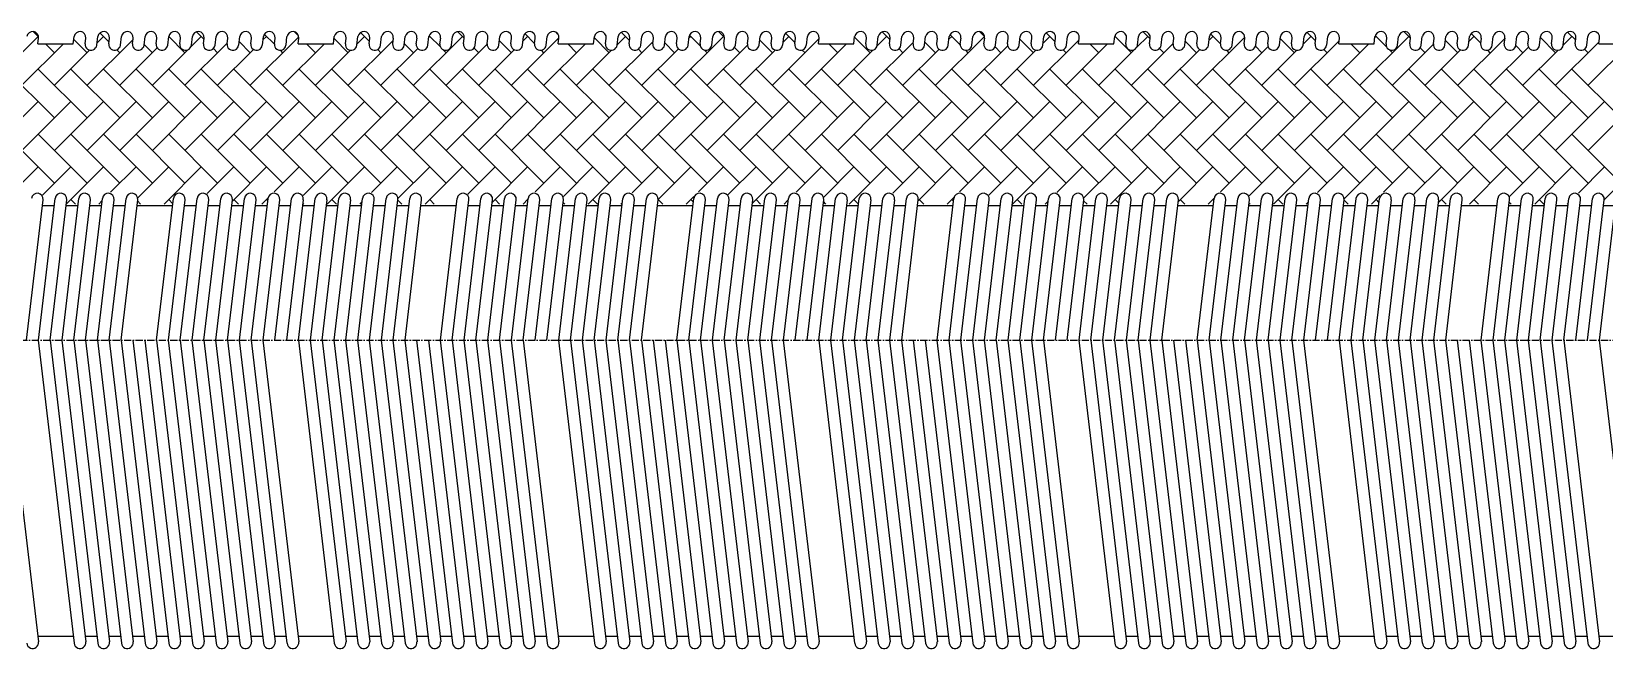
# Model space of a CAD drawing. Extents: x 3 to 1183, y 0 to 256.
# Drawn here: x 632.5 to 905.2, y 148.9 to 255.9 of the extents above; entities that cross this region are included whole.
import ezdxf

# ---------------------------------------------------------------- set-up
doc = ezdxf.new("R2010")
doc.units = 0
doc.linetypes.add('CENTER', pattern=[2, 1.25, -0.25, 0.25, -0.25])
doc.layers.get('0').update_dxf_attribs({"linetype": 'CONTINUOUS'})
doc.layers.add('CENTER', color=1, linetype='CENTER')

# ---------------------------------------------------------------- blocks, each defined once
blk = doc.blocks.new('*X30')
at = {"color": 0, "linetype": 'CONTINUOUS'}
for p, q in [((633.62, 255.04), (625.14, 246.55)), ((638, 253.75), (630.79, 246.55)), ((633.7, 254.96), (632.77, 255.89)), ((636.45, 252.21), (634.91, 253.75)), ((642.11, 252.21), (639.8, 254.51)), ((650.07, 254.51), (642.11, 246.55)), ((644.94, 255.04), (643.84, 253.94)), ((645.91, 254.06), (644.32, 255.65)), ((653.42, 252.21), (652, 253.63)), ((659.08, 252.21), (656.26, 255.02)), ((666.39, 253.86), (659.08, 246.55)), ((661.91, 255.04), (660.11, 253.25)), ((662.37, 254.57), (661.09, 255.85)), ((670.39, 252.21), (668.46, 254.14)), ((678.8, 254.96), (670.39, 246.55)), ((673.22, 255.04), (672.59, 254.41)), ((674.57, 253.69), (672.82, 255.43)), ((683.25, 253.75), (676.05, 246.55)), ((678.76, 255.15), (678.06, 255.85)), ((681.71, 252.21), (680.16, 253.75)), ((687.36, 252.21), (684.92, 254.65)), ((695.15, 254.34), (687.36, 246.55)), ((690.19, 255.04), (688.91, 253.76)), ((691.03, 254.2), (689.51, 255.72)), ((698.68, 252.21), (697.12, 253.77)), ((707.16, 255.04), (698.68, 246.55)), ((701.5, 255.04), (701.35, 254.88)), ((703.4, 253.14), (701.39, 255.15)), ((711.47, 253.69), (704.33, 246.55)), ((707.49, 254.71), (706.32, 255.88)), ((715.65, 252.21), (713.58, 254.28)), ((723.9, 254.81), (715.65, 246.55)), ((718.48, 255.04), (717.67, 254.23)), ((719.69, 253.83), (717.99, 255.52)), ((728.5, 253.75), (721.3, 246.55)), ((723.72, 255.44), (723.46, 255.71)), ((726.96, 252.21), (725.42, 253.75)), ((732.62, 252.21), (730.04, 254.79)), ((740.23, 254.16), (732.62, 246.55)), ((735.45, 255.04), (733.99, 253.59)), ((736.15, 254.34), (734.71, 255.78)), ((743.93, 252.21), (742.23, 253.91)), ((752.42, 255.04), (743.93, 246.55)), ((746.76, 255.04), (746.43, 254.7)), ((748.4, 253.4), (746.53, 255.26)), ((752.6, 254.85), (751.56, 255.89)), ((760.9, 252.21), (758.69, 254.42)), ((768.98, 254.63), (760.9, 246.55)), ((763.73, 255.04), (762.75, 254.06)), ((764.8, 253.96), (763.16, 255.6)), ((773.76, 253.75), (766.56, 246.55)), ((772.22, 252.21), (770.67, 253.75)), ((777.87, 252.21), (775.15, 254.93)), ((785.31, 253.99), (777.87, 246.55)), ((780.7, 255.04), (779.07, 253.4)), ((781.26, 254.47), (779.91, 255.82)), ((789.19, 252.21), (787.35, 254.05)), ((797.67, 255.04), (789.19, 246.55)), ((792.01, 255.04), (791.51, 254.53)), ((793.47, 253.58), (791.68, 255.37)), ((797.69, 255.02), (796.83, 255.88)), ((806.16, 252.21), (803.81, 254.56)), ((814.06, 254.46), (806.16, 246.55)), ((808.98, 255.04), (807.83, 253.88)), ((809.92, 254.1), (808.35, 255.67)), ((819.01, 253.75), (811.81, 246.55)), ((817.47, 252.21), (815.93, 253.75)), ((820.3, 255.04), (820.26, 255)), ((823.13, 252.21), (820.27, 255.06)), ((830.38, 253.81), (823.13, 246.55)), ((825.96, 255.04), (824.07, 253.15)), ((826.38, 254.61), (825.13, 255.86)), ((834.44, 252.21), (832.46, 254.18)), ((842.8, 254.91), (834.44, 246.55)), ((837.27, 255.04), (836.58, 254.35)), ((838.58, 253.73), (836.84, 255.46)), ((842.74, 255.22), (842.14, 255.83)), ((851.41, 252.21), (848.93, 254.69)), ((859.14, 254.28), (851.41, 246.55)), ((854.24, 255.04), (852.91, 253.71)), ((855.04, 254.24), (853.54, 255.74)), ((864.27, 253.75), (857.07, 246.55)), ((862.72, 252.21), (861.18, 253.75)), ((871.21, 255.04), (862.72, 246.55)), ((865.55, 255.04), (865.34, 254.82)), ((867.35, 253.24), (865.4, 255.19)), ((875.47, 253.64), (868.38, 246.55)), ((871.5, 254.75), (870.36, 255.89)), ((879.7, 252.21), (877.58, 254.32)), ((887.9, 254.75), (879.7, 246.55)), ((882.52, 255.04), (881.66, 254.18)), ((883.69, 253.87), (882.01, 255.55)), ((896.67, 252.21), (894.04, 254.83)), ((904.22, 254.11), (896.67, 246.55)), ((899.49, 255.04), (897.99, 253.53)), ((900.15, 254.38), (898.74, 255.79)), ((909.52, 253.75), (902.32, 246.55)), ((642.55, 252.65), (636.45, 246.55)), ((647.76, 252.21), (647.27, 252.7)), ((654.26, 253.05), (647.76, 246.55)), ((659.57, 252.7), (653.42, 246.55)), ((664.74, 252.21), (664.01, 252.93)), ((670.95, 252.77), (664.74, 246.55)), ((676.05, 252.21), (675.63, 252.62)), ((687.78, 252.63), (681.71, 246.55)), ((693.02, 252.21), (692.48, 252.75)), ((699.43, 252.96), (693.02, 246.55)), ((704.33, 252.21), (703.79, 252.75)), ((709.99, 252.21), (709.18, 253.02)), ((716.16, 252.72), (709.99, 246.55)), ((721.3, 252.21), (720.87, 252.64)), ((733.03, 252.62), (726.96, 246.55)), ((738.27, 252.21), (737.67, 252.81)), ((744.61, 252.88), (738.27, 246.55)), ((749.59, 252.21), (749.14, 252.65)), ((756.58, 253.54), (749.59, 246.55)), ((755.24, 252.21), (754.34, 253.11)), ((761.37, 252.67), (755.24, 246.55)), ((766.56, 252.21), (766.09, 252.67)), ((778.31, 252.65), (772.22, 246.55)), ((783.53, 252.21), (782.86, 252.88)), ((789.79, 252.81), (783.53, 246.55)), ((794.84, 252.21), (794.43, 252.63)), ((801.7, 253.41), (794.84, 246.55)), ((800.5, 252.21), (799.5, 253.21)), ((806.59, 252.64), (800.5, 246.55)), ((811.81, 252.21), (811.31, 252.72)), ((823.66, 252.75), (817.47, 246.55)), ((828.78, 252.21), (828.03, 252.96)), ((834.99, 252.75), (828.78, 246.55)), ((840.1, 252.21), (839.68, 252.63)), ((846.83, 253.29), (840.1, 246.55)), ((845.75, 252.21), (844.64, 253.32)), ((851.83, 252.63), (845.75, 246.55)), ((857.07, 252.21), (856.51, 252.77)), ((868.38, 252.21), (867.89, 252.7)), ((874.04, 252.21), (873.2, 253.04)), ((880.19, 252.7), (874.04, 246.55)), ((885.35, 252.21), (884.91, 252.65)), ((891.98, 253.18), (885.35, 246.55)), ((891.01, 252.21), (889.77, 253.44)), ((897.09, 252.63), (891.01, 246.55)), ((902.32, 252.21), (901.7, 252.83)), ((636.45, 240.9), (627.97, 249.38)), ((642.11, 240.9), (633.62, 249.38)), ((647.76, 240.9), (639.28, 249.38)), ((653.42, 240.9), (644.94, 249.38)), ((659.08, 240.9), (650.59, 249.38)), ((664.74, 240.9), (656.25, 249.38)), ((670.39, 240.9), (661.91, 249.38)), ((676.05, 240.9), (667.56, 249.38)), ((681.71, 240.9), (673.22, 249.38)), ((687.36, 240.9), (678.88, 249.38)), ((693.02, 240.9), (684.53, 249.38)), ((698.68, 240.9), (690.19, 249.38)), ((704.33, 240.9), (695.85, 249.38)), ((709.99, 240.9), (701.5, 249.38)), ((715.65, 240.9), (707.16, 249.38)), ((721.3, 240.9), (712.82, 249.38)), ((726.96, 240.9), (718.48, 249.38)), ((732.62, 240.9), (724.13, 249.38)), ((738.27, 240.9), (729.79, 249.38)), ((743.93, 240.9), (735.45, 249.38)), ((749.59, 240.9), (741.1, 249.38)), ((755.24, 240.9), (746.76, 249.38)), ((760.9, 240.9), (752.42, 249.38)), ((766.56, 240.9), (758.07, 249.38)), ((772.22, 240.9), (763.73, 249.38)), ((777.87, 240.9), (769.39, 249.38)), ((783.53, 240.9), (775.04, 249.38)), ((789.19, 240.9), (780.7, 249.38)), ((794.84, 240.9), (786.36, 249.38)), ((800.5, 240.9), (792.01, 249.38)), ((806.16, 240.9), (797.67, 249.38)), ((811.81, 240.9), (803.33, 249.38)), ((817.47, 240.9), (808.98, 249.38)), ((823.13, 240.9), (814.64, 249.38)), ((828.78, 240.9), (820.3, 249.38)), ((834.44, 240.9), (825.96, 249.38)), ((840.1, 240.9), (831.61, 249.38)), ((845.75, 240.9), (837.27, 249.38)), ((851.41, 240.9), (842.93, 249.38)), ((857.07, 240.9), (848.58, 249.38)), ((862.72, 240.9), (854.24, 249.38)), ((868.38, 240.9), (859.9, 249.38)), ((874.04, 240.9), (865.55, 249.38)), ((879.7, 240.9), (871.21, 249.38)), ((885.35, 240.9), (876.87, 249.38)), ((891.01, 240.9), (882.52, 249.38)), ((896.67, 240.9), (888.18, 249.38)), ((902.32, 240.9), (893.84, 249.38)), ((907.98, 240.9), (899.49, 249.38)), ((633.62, 243.72), (625.14, 235.24)), ((639.28, 243.72), (630.79, 235.24)), ((644.94, 243.72), (636.45, 235.24)), ((650.59, 243.72), (642.11, 235.24)), ((656.25, 243.72), (647.76, 235.24)), ((661.91, 243.72), (653.42, 235.24)), ((667.56, 243.72), (659.08, 235.24)), ((673.22, 243.72), (664.74, 235.24)), ((678.88, 243.72), (670.39, 235.24)), ((684.53, 243.72), (676.05, 235.24)), ((690.19, 243.72), (681.71, 235.24)), ((695.85, 243.72), (687.36, 235.24)), ((701.5, 243.72), (693.02, 235.24)), ((707.16, 243.72), (698.68, 235.24)), ((712.82, 243.72), (704.33, 235.24)), ((718.48, 243.72), (709.99, 235.24)), ((724.13, 243.72), (715.65, 235.24)), ((729.79, 243.72), (721.3, 235.24)), ((735.45, 243.72), (726.96, 235.24)), ((741.1, 243.72), (732.62, 235.24)), ((746.76, 243.72), (738.27, 235.24)), ((752.42, 243.72), (743.93, 235.24)), ((758.07, 243.72), (749.59, 235.24)), ((763.73, 243.72), (755.24, 235.24)), ((769.39, 243.72), (760.9, 235.24)), ((775.04, 243.72), (766.56, 235.24)), ((780.7, 243.72), (772.22, 235.24)), ((786.36, 243.72), (777.87, 235.24)), ((792.01, 243.72), (783.53, 235.24)), ((797.67, 243.72), (789.19, 235.24)), ((803.33, 243.72), (794.84, 235.24)), ((808.98, 243.72), (800.5, 235.24)), ((814.64, 243.72), (806.16, 235.24)), ((820.3, 243.72), (811.81, 235.24)), ((825.96, 243.72), (817.47, 235.24)), ((831.61, 243.72), (823.13, 235.24)), ((837.27, 243.72), (828.78, 235.24)), ((842.93, 243.72), (834.44, 235.24)), ((848.58, 243.72), (840.1, 235.24)), ((854.24, 243.72), (845.75, 235.24)), ((859.9, 243.72), (851.41, 235.24)), ((865.55, 243.72), (857.07, 235.24)), ((871.21, 243.72), (862.72, 235.24)), ((876.87, 243.72), (868.38, 235.24)), ((882.52, 243.72), (874.04, 235.24)), ((888.18, 243.72), (879.7, 235.24)), ((893.84, 243.72), (885.35, 235.24)), ((899.49, 243.72), (891.01, 235.24)), ((905.15, 243.72), (896.67, 235.24)), ((910.81, 243.72), (902.32, 235.24)), ((636.45, 229.58), (627.97, 238.07)), ((642.11, 229.58), (633.62, 238.07)), ((647.76, 229.58), (639.28, 238.07)), ((653.42, 229.58), (644.94, 238.07)), ((659.08, 229.58), (650.59, 238.07)), ((664.74, 229.58), (656.25, 238.07)), ((670.39, 229.58), (661.91, 238.07)), ((676.05, 229.58), (667.56, 238.07)), ((681.71, 229.58), (673.22, 238.07)), ((687.36, 229.58), (678.88, 238.07)), ((693.02, 229.58), (684.53, 238.07)), ((698.68, 229.58), (690.19, 238.07)), ((704.33, 229.58), (695.85, 238.07)), ((709.99, 229.58), (701.5, 238.07)), ((715.65, 229.58), (707.16, 238.07)), ((721.3, 229.58), (712.82, 238.07)), ((726.96, 229.58), (718.48, 238.07)), ((732.62, 229.58), (724.13, 238.07)), ((738.27, 229.58), (729.79, 238.07)), ((743.93, 229.58), (735.45, 238.07)), ((749.59, 229.58), (741.1, 238.07)), ((755.24, 229.58), (746.76, 238.07)), ((760.9, 229.58), (752.42, 238.07)), ((766.56, 229.58), (758.07, 238.07)), ((772.22, 229.58), (763.73, 238.07)), ((777.87, 229.58), (769.39, 238.07)), ((783.53, 229.58), (775.04, 238.07)), ((789.19, 229.58), (780.7, 238.07)), ((794.84, 229.58), (786.36, 238.07)), ((800.5, 229.58), (792.01, 238.07)), ((806.16, 229.58), (797.67, 238.07)), ((811.81, 229.58), (803.33, 238.07)), ((817.47, 229.58), (808.98, 238.07)), ((823.13, 229.58), (814.64, 238.07)), ((828.78, 229.58), (820.3, 238.07)), ((834.44, 229.58), (825.96, 238.07)), ((840.1, 229.58), (831.61, 238.07)), ((845.75, 229.58), (837.27, 238.07)), ((851.41, 229.58), (842.93, 238.07)), ((857.07, 229.58), (848.58, 238.07)), ((862.72, 229.58), (854.24, 238.07)), ((868.38, 229.58), (859.9, 238.07)), ((874.04, 229.58), (865.55, 238.07)), ((879.7, 229.58), (871.21, 238.07)), ((885.35, 229.58), (876.87, 238.07)), ((891.01, 229.58), (882.52, 238.07)), ((896.67, 229.58), (888.18, 238.07)), ((902.32, 229.58), (893.84, 238.07)), ((907.98, 229.58), (899.49, 238.07)), ((633.62, 232.41), (629.3, 228.09)), ((639.28, 232.41), (634.4, 227.53)), ((644.94, 232.41), (638.48, 225.96)), ((650.59, 232.41), (646.19, 228.01)), ((656.25, 232.41), (650.91, 227.07)), ((661.91, 232.41), (655.45, 225.95)), ((667.56, 232.41), (662.93, 227.77)), ((673.22, 232.41), (667.24, 226.43)), ((678.88, 232.41), (674.56, 228.09)), ((684.53, 232.41), (679.55, 227.42)), ((690.19, 232.41), (683.73, 225.95)), ((695.85, 232.41), (691.39, 227.96)), ((701.5, 232.41), (696, 226.9)), ((707.16, 232.41), (700.7, 225.95)), ((712.82, 232.41), (708.1, 227.69)), ((718.48, 232.41), (712.32, 226.25)), ((724.13, 232.41), (719.79, 228.07)), ((729.79, 232.41), (724.68, 227.3)), ((735.45, 232.41), (728.99, 225.95)), ((741.1, 232.41), (736.59, 227.9)), ((746.76, 232.41), (741.08, 226.73)), ((752.42, 232.41), (748.08, 228.07)), ((758.07, 232.41), (753.26, 227.6)), ((763.73, 232.41), (757.4, 226.08)), ((769.39, 232.41), (765.01, 228.04)), ((775.04, 232.41), (769.8, 227.17)), ((780.7, 232.41), (774.24, 225.95)), ((786.36, 232.41), (781.77, 227.83)), ((792.01, 232.41), (786.15, 226.55)), ((797.67, 232.41), (793.35, 228.09)), ((803.33, 232.41), (798.41, 227.5)), ((808.98, 232.41), (802.53, 225.95)), ((814.64, 232.41), (810.22, 227.99)), ((820.3, 232.41), (814.91, 227.02)), ((825.96, 232.41), (819.5, 225.95)), ((831.61, 232.41), (826.95, 227.75)), ((837.27, 232.41), (831.23, 226.37)), ((842.93, 232.41), (838.6, 228.09)), ((848.58, 232.41), (843.56, 227.39)), ((854.24, 232.41), (847.78, 225.95)), ((859.9, 232.41), (855.42, 227.94)), ((865.55, 232.41), (859.99, 226.85)), ((871.21, 232.41), (866.83, 228.03)), ((876.87, 232.41), (872.12, 227.66)), ((882.52, 232.41), (876.31, 226.2)), ((888.18, 232.41), (881.72, 225.95)), ((893.84, 232.41), (888.69, 227.26)), ((899.49, 232.41), (893.04, 225.95)), ((905.15, 232.41), (900.62, 227.87)), ((910.81, 232.41), (905.07, 226.67)), ((640.08, 225.95), (639.28, 226.75)), ((644.68, 226.5), (644.14, 225.95)), ((651.39, 225.95), (650.85, 226.5)), ((656.93, 226.07), (656.25, 226.75)), ((668.36, 225.95), (667.56, 226.75)), ((673.44, 226.97), (672.42, 225.95)), ((673.39, 226.58), (673.22, 226.75)), ((685.33, 225.95), (684.53, 226.75)), ((696.65, 225.95), (695.96, 226.64)), ((702.3, 225.95), (701.5, 226.75)), ((713.62, 225.95), (712.82, 226.75)), ((718.52, 226.8), (717.68, 225.95)), ((718.51, 226.72), (718.48, 226.75)), ((730.59, 225.95), (729.79, 226.75)), ((741.9, 225.95), (741.1, 226.75)), ((747.28, 227.27), (745.96, 225.95)), ((747.17, 226.35), (746.76, 226.75)), ((758.87, 225.95), (758.07, 226.75)), ((763.6, 226.62), (762.93, 225.95)), ((770.19, 225.95), (769.74, 226.4)), ((775.82, 225.97), (775.04, 226.75)), ((787.16, 225.95), (786.36, 226.75)), ((792.35, 227.09), (791.21, 225.95)), ((792.28, 226.48), (792.01, 226.75)), ((804.13, 225.95), (803.33, 226.75)), ((808.68, 226.45), (808.19, 225.95)), ((815.44, 225.95), (814.85, 226.54)), ((820.94, 226.11), (820.3, 226.75)), ((832.41, 225.95), (831.61, 226.75)), ((837.43, 226.92), (836.47, 225.95)), ((837.4, 226.62), (837.27, 226.75)), ((849.38, 225.95), (848.58, 226.75)), ((860.7, 225.95), (859.97, 226.68)), ((866.22, 227.42), (864.75, 225.95)), ((866.05, 226.25), (865.55, 226.75)), ((877.67, 225.95), (876.87, 226.75)), ((883.32, 225.95), (882.52, 226.75)), ((894.64, 225.95), (893.84, 226.75)), ((634.42, 225.95), (634.39, 225.99)), ((679.68, 225.95), (679.5, 226.13)), ((689.76, 226.33), (689.39, 225.95)), ((724.93, 225.95), (724.62, 226.26)), ((734.84, 226.15), (734.65, 225.95)), ((779.92, 225.97), (779.9, 225.95)), ((798.47, 225.95), (798.39, 226.03)), ((843.73, 225.95), (843.51, 226.17)), ((853.76, 226.27), (853.44, 225.95)), ((888.98, 225.95), (888.63, 226.31)), ((898.84, 226.09), (898.69, 225.95))]:
    blk.add_line(p, q, dxfattribs=at)

msp = doc.modelspace()

# ---------------------------------------------------------------- linework, layer by layer
at = {"color": 7, "linetype": 'CONTINUOUS'}
for p, q in [((633.58, 253.75), (633.7, 254.75)), ((633.58, 253.75), (639.71, 253.75)), ((639.71, 253.75), (639.86, 254.99)), ((641.78, 253.75), (641.9, 254.75)), ((643.79, 253.52), (643.96, 254.99)), ((645.88, 253.75), (646, 254.75)), ((647.89, 253.52), (648.06, 254.99)), ((649.98, 253.75), (650.1, 254.75)), ((651.99, 253.52), (652.16, 254.99)), ((654.08, 253.75), (654.2, 254.75)), ((656.09, 253.52), (656.26, 254.99)), ((658.18, 253.75), (658.3, 254.75)), ((660.19, 253.52), (660.36, 254.99)), ((662.28, 253.75), (662.4, 254.75)), ((664.29, 253.52), (664.46, 254.99)), ((666.38, 253.75), (666.5, 254.75)), ((668.39, 253.52), (668.56, 254.99)), ((670.48, 253.75), (670.6, 254.75)), ((672.49, 253.52), (672.66, 254.99)), ((674.58, 253.75), (674.7, 254.75)), ((676.59, 253.52), (676.76, 254.99)), ((678.68, 253.75), (678.8, 254.75)), ((678.68, 253.75), (684.81, 253.75)), ((684.81, 253.75), (684.96, 254.99)), ((686.88, 253.75), (687, 254.75)), ((688.89, 253.52), (689.06, 254.99)), ((690.98, 253.75), (691.1, 254.75)), ((692.99, 253.52), (693.16, 254.99)), ((695.08, 253.75), (695.2, 254.75)), ((697.09, 253.52), (697.26, 254.99)), ((699.18, 253.75), (699.3, 254.75)), ((701.19, 253.52), (701.36, 254.99)), ((703.28, 253.75), (703.4, 254.75)), ((705.29, 253.52), (705.46, 254.99)), ((707.38, 253.75), (707.5, 254.75)), ((709.39, 253.52), (709.56, 254.99)), ((711.48, 253.75), (711.6, 254.75)), ((713.49, 253.52), (713.66, 254.99)), ((715.58, 253.75), (715.7, 254.75)), ((717.59, 253.52), (717.76, 254.99)), ((719.68, 253.75), (719.8, 254.75)), ((721.69, 253.52), (721.86, 254.99)), ((723.78, 253.75), (723.9, 254.75)), ((723.78, 253.75), (729.91, 253.75)), ((729.91, 253.75), (730.06, 254.99)), ((731.98, 253.75), (732.1, 254.75)), ((733.99, 253.52), (734.16, 254.99)), ((736.08, 253.75), (736.2, 254.75)), ((738.09, 253.52), (738.26, 254.99)), ((740.18, 253.75), (740.3, 254.75)), ((742.19, 253.52), (742.36, 254.99)), ((744.28, 253.75), (744.4, 254.75)), ((746.29, 253.52), (746.46, 254.99)), ((748.38, 253.75), (748.5, 254.75)), ((750.39, 253.52), (750.56, 254.99)), ((752.48, 253.75), (752.6, 254.75)), ((754.49, 253.52), (754.66, 254.99)), ((756.58, 253.75), (756.7, 254.75)), ((758.59, 253.52), (758.76, 254.99)), ((760.68, 253.75), (760.8, 254.75)), ((762.69, 253.52), (762.86, 254.99)), ((764.78, 253.75), (764.9, 254.75)), ((766.79, 253.52), (766.96, 254.99)), ((768.88, 253.75), (769, 254.75)), ((768.88, 253.75), (775.01, 253.75)), ((775.01, 253.75), (775.16, 254.99)), ((777.08, 253.75), (777.2, 254.75)), ((779.09, 253.52), (779.26, 254.99)), ((781.18, 253.75), (781.3, 254.75)), ((783.19, 253.52), (783.36, 254.99)), ((785.28, 253.75), (785.4, 254.75)), ((787.29, 253.52), (787.46, 254.99)), ((789.38, 253.75), (789.5, 254.75)), ((791.39, 253.52), (791.56, 254.99)), ((793.48, 253.75), (793.6, 254.75)), ((795.49, 253.52), (795.66, 254.99)), ((797.58, 253.75), (797.7, 254.75)), ((799.59, 253.52), (799.76, 254.99)), ((801.68, 253.75), (801.8, 254.75)), ((803.69, 253.52), (803.86, 254.99)), ((805.78, 253.75), (805.9, 254.75)), ((807.79, 253.52), (807.96, 254.99)), ((809.88, 253.75), (810, 254.75)), ((811.89, 253.52), (812.06, 254.99)), ((813.98, 253.75), (814.1, 254.75)), ((813.98, 253.75), (820.11, 253.75)), ((820.11, 253.75), (820.26, 254.99)), ((822.18, 253.75), (822.3, 254.75)), ((824.19, 253.52), (824.36, 254.99)), ((826.28, 253.75), (826.4, 254.75)), ((828.29, 253.52), (828.46, 254.99)), ((830.38, 253.75), (830.5, 254.75)), ((832.39, 253.52), (832.56, 254.99)), ((834.48, 253.75), (834.6, 254.75)), ((836.49, 253.52), (836.66, 254.99)), ((838.58, 253.75), (838.7, 254.75)), ((840.59, 253.52), (840.76, 254.99)), ((842.68, 253.75), (842.8, 254.75)), ((844.69, 253.52), (844.86, 254.99)), ((846.78, 253.75), (846.9, 254.75)), ((848.79, 253.52), (848.96, 254.99)), ((850.88, 253.75), (851, 254.75)), ((852.89, 253.52), (853.06, 254.99)), ((854.98, 253.75), (855.1, 254.75)), ((856.99, 253.52), (857.16, 254.99)), ((859.08, 253.75), (859.2, 254.75)), ((859.08, 253.75), (865.21, 253.75)), ((865.21, 253.75), (865.36, 254.99)), ((867.28, 253.75), (867.4, 254.75)), ((869.29, 253.52), (869.46, 254.99)), ((871.38, 253.75), (871.5, 254.75)), ((873.39, 253.52), (873.56, 254.99)), ((875.48, 253.75), (875.6, 254.75)), ((877.49, 253.52), (877.66, 254.99)), ((879.58, 253.75), (879.7, 254.75)), ((881.59, 253.52), (881.76, 254.99)), ((883.68, 253.75), (883.8, 254.75)), ((885.69, 253.52), (885.86, 254.99)), ((887.78, 253.75), (887.9, 254.75)), ((889.79, 253.52), (889.96, 254.99)), ((891.88, 253.75), (892, 254.75)), ((893.89, 253.52), (894.06, 254.99)), ((895.98, 253.75), (896.1, 254.75)), ((897.99, 253.52), (898.16, 254.99)), ((900.08, 253.75), (900.2, 254.75)), ((902.09, 253.52), (902.26, 254.99)), ((904.18, 253.75), (904.3, 254.75)), ((904.18, 253.75), (910.31, 253.75)), ((631.62, 202.39), (634.5, 226.7)), ((633.66, 202.39), (636.57, 226.94)), ((635.72, 202.39), (638.6, 226.7)), ((637.76, 202.39), (640.67, 226.94)), ((639.82, 202.39), (642.7, 226.7)), ((641.86, 202.39), (644.77, 226.94)), ((643.92, 202.39), (646.8, 226.7)), ((645.96, 202.39), (648.87, 226.94)), ((648.02, 202.39), (650.9, 226.7)), ((654.16, 202.39), (657.07, 226.94)), ((656.22, 202.39), (659.1, 226.7)), ((658.26, 202.39), (661.17, 226.94)), ((660.32, 202.39), (663.2, 226.7)), ((662.36, 202.39), (665.27, 226.94)), ((664.42, 202.39), (667.3, 226.7)), ((666.46, 202.39), (669.37, 226.94)), ((668.52, 202.39), (671.4, 226.7)), ((670.56, 202.39), (673.47, 226.94)), ((672.62, 202.39), (675.5, 226.7)), ((674.66, 202.39), (677.57, 226.94)), ((676.72, 202.39), (679.6, 226.7)), ((678.76, 202.39), (681.67, 226.94)), ((680.82, 202.39), (683.7, 226.7)), ((682.86, 202.39), (685.77, 226.94)), ((684.92, 202.39), (687.8, 226.7)), ((686.96, 202.39), (689.87, 226.94)), ((689.02, 202.39), (691.9, 226.7)), ((691.06, 202.39), (693.97, 226.94)), ((693.12, 202.39), (696, 226.7)), ((695.16, 202.39), (698.07, 226.94)), ((697.22, 202.39), (700.1, 226.7)), ((703.36, 202.39), (706.27, 226.94)), ((705.42, 202.39), (708.3, 226.7)), ((707.46, 202.39), (710.37, 226.94)), ((709.52, 202.39), (712.4, 226.7)), ((711.56, 202.39), (714.47, 226.94)), ((713.62, 202.39), (716.5, 226.7)), ((715.66, 202.39), (718.57, 226.94)), ((717.72, 202.39), (720.6, 226.7)), ((719.76, 202.39), (722.67, 226.94)), ((721.82, 202.39), (724.7, 226.7)), ((723.86, 202.39), (726.77, 226.94)), ((725.92, 202.39), (728.8, 226.7)), ((727.96, 202.39), (730.87, 226.94)), ((730.02, 202.39), (732.9, 226.7)), ((732.06, 202.39), (734.97, 226.94)), ((734.12, 202.39), (737, 226.7)), ((736.16, 202.39), (739.07, 226.94)), ((738.22, 202.39), (741.1, 226.7)), ((744.36, 202.39), (747.27, 226.94)), ((746.42, 202.39), (749.3, 226.7)), ((748.46, 202.39), (751.37, 226.94)), ((750.52, 202.39), (753.4, 226.7)), ((752.56, 202.39), (755.47, 226.94)), ((754.62, 202.39), (757.5, 226.7)), ((756.66, 202.39), (759.57, 226.94)), ((758.72, 202.39), (761.6, 226.7)), ((760.76, 202.39), (763.67, 226.94)), ((762.82, 202.39), (765.7, 226.7)), ((764.86, 202.39), (767.77, 226.94)), ((766.92, 202.39), (769.8, 226.7)), ((768.96, 202.39), (771.87, 226.94)), ((771.02, 202.39), (773.9, 226.7)), ((773.06, 202.39), (775.97, 226.94)), ((775.12, 202.39), (778, 226.7)), ((777.16, 202.39), (780.07, 226.94)), ((779.22, 202.39), (782.1, 226.7)), ((781.26, 202.39), (784.17, 226.94)), ((783.32, 202.39), (786.2, 226.7)), ((789.46, 202.39), (792.37, 226.94)), ((791.52, 202.39), (794.4, 226.7)), ((793.56, 202.39), (796.47, 226.94)), ((795.62, 202.39), (798.5, 226.7)), ((797.66, 202.39), (800.57, 226.94)), ((799.72, 202.39), (802.6, 226.7)), ((801.76, 202.39), (804.67, 226.94)), ((803.82, 202.39), (806.7, 226.7)), ((805.86, 202.39), (808.77, 226.94)), ((807.92, 202.39), (810.8, 226.7)), ((809.96, 202.39), (812.87, 226.94)), ((812.02, 202.39), (814.9, 226.7)), ((814.06, 202.39), (816.97, 226.94)), ((816.12, 202.39), (819, 226.7)), ((818.16, 202.39), (821.07, 226.94)), ((820.22, 202.39), (823.1, 226.7)), ((822.26, 202.39), (825.17, 226.94)), ((824.32, 202.39), (827.2, 226.7)), ((826.36, 202.39), (829.27, 226.94)), ((828.42, 202.39), (831.3, 226.7)), ((834.56, 202.39), (837.47, 226.94)), ((836.62, 202.39), (839.5, 226.7)), ((838.66, 202.39), (841.57, 226.94)), ((840.72, 202.39), (843.6, 226.7)), ((842.76, 202.39), (845.67, 226.94)), ((844.82, 202.39), (847.7, 226.7)), ((846.86, 202.39), (849.77, 226.94)), ((848.92, 202.39), (851.8, 226.7)), ((850.96, 202.39), (853.87, 226.94)), ((853.02, 202.39), (855.9, 226.7)), ((855.06, 202.39), (857.97, 226.94)), ((857.12, 202.39), (860, 226.7)), ((859.16, 202.39), (862.07, 226.94)), ((861.22, 202.39), (864.1, 226.7)), ((863.26, 202.39), (866.17, 226.94)), ((865.32, 202.39), (868.2, 226.7)), ((867.36, 202.39), (870.27, 226.94)), ((869.42, 202.39), (872.3, 226.7)), ((871.46, 202.39), (874.37, 226.94)), ((873.52, 202.39), (876.4, 226.7)), ((875.56, 202.39), (878.47, 226.94)), ((877.62, 202.39), (880.5, 226.7)), ((883.76, 202.39), (886.67, 226.94)), ((885.82, 202.39), (888.7, 226.7)), ((887.86, 202.39), (890.77, 226.94)), ((889.92, 202.39), (892.8, 226.7)), ((891.96, 202.39), (894.87, 226.94)), ((894.02, 202.39), (896.9, 226.7)), ((896.06, 202.39), (898.97, 226.94)), ((898.12, 202.39), (901, 226.7)), ((900.16, 202.39), (903.07, 226.94)), ((902.22, 202.39), (905.1, 226.7)), ((904.26, 202.39), (907.17, 226.94)), ((634.38, 225.7), (636.42, 225.7)), ((638.48, 225.7), (640.52, 225.7)), ((642.58, 225.7), (644.62, 225.7)), ((646.68, 225.7), (648.72, 225.7)), ((650.78, 225.7), (656.92, 225.7)), ((658.98, 225.7), (661.02, 225.7)), ((663.08, 225.7), (665.12, 225.7)), ((667.18, 225.7), (669.22, 225.7)), ((671.28, 225.7), (673.32, 225.7)), ((675.38, 225.7), (677.42, 225.7)), ((679.48, 225.7), (681.52, 225.7)), ((683.58, 225.7), (685.62, 225.7)), ((687.68, 225.7), (689.72, 225.7)), ((691.78, 225.7), (693.82, 225.7)), ((695.88, 225.7), (697.92, 225.7)), ((699.98, 225.7), (706.12, 225.7)), ((708.18, 225.7), (710.22, 225.7)), ((712.28, 225.7), (714.32, 225.7)), ((716.38, 225.7), (718.42, 225.7)), ((720.48, 225.7), (722.52, 225.7)), ((724.58, 225.7), (726.62, 225.7)), ((728.68, 225.7), (730.72, 225.7)), ((732.78, 225.7), (734.82, 225.7)), ((736.88, 225.7), (738.92, 225.7)), ((740.98, 225.7), (747.12, 225.7)), ((749.18, 225.7), (751.22, 225.7)), ((753.28, 225.7), (755.32, 225.7)), ((757.38, 225.7), (759.42, 225.7)), ((761.48, 225.7), (763.52, 225.7)), ((765.58, 225.7), (767.62, 225.7)), ((769.68, 225.7), (771.72, 225.7)), ((773.78, 225.7), (775.82, 225.7)), ((777.88, 225.7), (779.92, 225.7)), ((781.98, 225.7), (784.02, 225.7)), ((786.08, 225.7), (792.22, 225.7)), ((794.28, 225.7), (796.32, 225.7)), ((798.38, 225.7), (800.42, 225.7)), ((802.48, 225.7), (804.52, 225.7)), ((806.58, 225.7), (808.62, 225.7)), ((810.68, 225.7), (812.72, 225.7)), ((814.78, 225.7), (816.82, 225.7)), ((818.88, 225.7), (820.92, 225.7)), ((822.98, 225.7), (825.02, 225.7)), ((827.08, 225.7), (829.12, 225.7)), ((831.18, 225.7), (837.32, 225.7)), ((839.38, 225.7), (841.42, 225.7)), ((843.48, 225.7), (845.52, 225.7)), ((847.58, 225.7), (849.62, 225.7)), ((851.68, 225.7), (853.72, 225.7)), ((855.78, 225.7), (857.82, 225.7)), ((859.88, 225.7), (861.92, 225.7)), ((863.98, 225.7), (866.02, 225.7)), ((868.08, 225.7), (870.12, 225.7)), ((872.18, 225.7), (874.22, 225.7)), ((876.28, 225.7), (878.32, 225.7)), ((880.38, 225.7), (886.52, 225.7)), ((888.58, 225.7), (890.62, 225.7)), ((892.68, 225.7), (894.72, 225.7)), ((896.78, 225.7), (898.82, 225.7)), ((900.88, 225.7), (902.92, 225.7)), ((904.98, 225.7), (907.02, 225.7)), ((627.49, 202.39), (633.7, 150.04)), ((633.63, 202.39), (639.86, 149.8)), ((635.69, 202.39), (641.9, 150.04)), ((637.73, 202.39), (643.96, 149.8)), ((639.79, 202.39), (646, 150.04)), ((641.83, 202.39), (648.06, 149.8)), ((643.89, 202.39), (650.1, 150.04)), ((645.93, 202.39), (652.16, 149.8)), ((647.99, 202.39), (654.2, 150.04)), ((650.03, 202.39), (656.26, 149.8)), ((652.09, 202.39), (658.3, 150.04)), ((654.13, 202.39), (660.36, 149.8)), ((656.19, 202.39), (662.4, 150.04)), ((658.23, 202.39), (664.46, 149.8)), ((660.29, 202.39), (666.5, 150.04)), ((662.33, 202.39), (668.56, 149.8)), ((664.39, 202.39), (670.6, 150.04)), ((666.43, 202.39), (672.66, 149.8)), ((668.49, 202.39), (674.7, 150.04)), ((670.53, 202.39), (676.76, 149.8)), ((672.59, 202.39), (678.8, 150.04)), ((678.73, 202.39), (684.96, 149.8)), ((680.79, 202.39), (687, 150.04)), ((682.83, 202.39), (689.06, 149.8)), ((684.89, 202.39), (691.1, 150.04)), ((686.93, 202.39), (693.16, 149.8)), ((688.99, 202.39), (695.2, 150.04)), ((691.03, 202.39), (697.26, 149.8)), ((693.09, 202.39), (699.3, 150.04)), ((695.13, 202.39), (701.36, 149.8)), ((697.19, 202.39), (703.4, 150.04)), ((699.23, 202.39), (705.46, 149.8)), ((701.29, 202.39), (707.5, 150.04)), ((703.33, 202.39), (709.56, 149.8)), ((705.39, 202.39), (711.6, 150.04)), ((707.43, 202.39), (713.66, 149.8)), ((709.49, 202.39), (715.7, 150.04)), ((711.53, 202.39), (717.76, 149.8)), ((713.59, 202.39), (719.8, 150.04)), ((715.63, 202.39), (721.86, 149.8)), ((717.69, 202.39), (723.9, 150.04)), ((723.83, 202.39), (730.06, 149.8)), ((725.89, 202.39), (732.1, 150.04)), ((727.93, 202.39), (734.16, 149.8)), ((729.99, 202.39), (736.2, 150.04)), ((732.03, 202.39), (738.26, 149.8)), ((734.09, 202.39), (740.3, 150.04)), ((736.13, 202.39), (742.36, 149.8)), ((738.19, 202.39), (744.4, 150.04)), ((740.23, 202.39), (746.46, 149.8)), ((742.29, 202.39), (748.5, 150.04)), ((744.33, 202.39), (750.56, 149.8)), ((746.39, 202.39), (752.6, 150.04)), ((748.43, 202.39), (754.66, 149.8)), ((750.49, 202.39), (756.7, 150.04)), ((752.53, 202.39), (758.76, 149.8)), ((754.59, 202.39), (760.8, 150.04)), ((756.63, 202.39), (762.86, 149.8)), ((758.69, 202.39), (764.9, 150.04)), ((760.73, 202.39), (766.96, 149.8)), ((762.79, 202.39), (769, 150.04)), ((768.93, 202.39), (775.16, 149.8)), ((770.99, 202.39), (777.2, 150.04)), ((773.03, 202.39), (779.26, 149.8)), ((775.09, 202.39), (781.3, 150.04)), ((777.13, 202.39), (783.36, 149.8)), ((779.19, 202.39), (785.4, 150.04)), ((781.23, 202.39), (787.46, 149.8)), ((783.29, 202.39), (789.5, 150.04)), ((785.33, 202.39), (791.56, 149.8)), ((787.39, 202.39), (793.6, 150.04)), ((789.43, 202.39), (795.66, 149.8)), ((791.49, 202.39), (797.7, 150.04)), ((793.53, 202.39), (799.76, 149.8)), ((795.59, 202.39), (801.8, 150.04)), ((797.63, 202.39), (803.86, 149.8)), ((799.69, 202.39), (805.9, 150.04)), ((801.73, 202.39), (807.96, 149.8)), ((803.79, 202.39), (810, 150.04)), ((805.83, 202.39), (812.06, 149.8)), ((807.89, 202.39), (814.1, 150.04)), ((814.03, 202.39), (820.26, 149.8)), ((816.09, 202.39), (822.3, 150.04)), ((818.13, 202.39), (824.36, 149.8)), ((820.19, 202.39), (826.4, 150.04)), ((822.23, 202.39), (828.46, 149.8)), ((824.29, 202.39), (830.5, 150.04)), ((826.33, 202.39), (832.56, 149.8)), ((828.39, 202.39), (834.6, 150.04)), ((830.43, 202.39), (836.66, 149.8)), ((832.49, 202.39), (838.7, 150.04)), ((834.53, 202.39), (840.76, 149.8)), ((836.59, 202.39), (842.8, 150.04)), ((838.63, 202.39), (844.86, 149.8)), ((840.69, 202.39), (846.9, 150.04)), ((842.73, 202.39), (848.96, 149.8)), ((844.79, 202.39), (851, 150.04)), ((846.83, 202.39), (853.06, 149.8)), ((848.89, 202.39), (855.1, 150.04)), ((850.93, 202.39), (857.16, 149.8)), ((852.99, 202.39), (859.2, 150.04)), ((859.13, 202.39), (865.36, 149.8)), ((861.19, 202.39), (867.4, 150.04)), ((863.23, 202.39), (869.46, 149.8)), ((865.29, 202.39), (871.5, 150.04)), ((867.33, 202.39), (873.56, 149.8)), ((869.39, 202.39), (875.6, 150.04)), ((871.43, 202.39), (877.66, 149.8)), ((873.49, 202.39), (879.7, 150.04)), ((875.53, 202.39), (881.76, 149.8)), ((877.59, 202.39), (883.8, 150.04)), ((879.63, 202.39), (885.86, 149.8)), ((881.69, 202.39), (887.9, 150.04)), ((883.73, 202.39), (889.96, 149.8)), ((885.79, 202.39), (892, 150.04)), ((887.83, 202.39), (894.06, 149.8)), ((889.89, 202.39), (896.1, 150.04)), ((891.93, 202.39), (898.16, 149.8)), ((893.99, 202.39), (900.2, 150.04)), ((896.03, 202.39), (902.26, 149.8)), ((898.09, 202.39), (904.3, 150.04)), ((904.23, 202.39), (910.46, 149.8)), ((633.58, 151.03), (639.71, 151.03)), ((641.78, 151.03), (643.81, 151.03)), ((645.88, 151.03), (647.91, 151.03)), ((649.98, 151.03), (652.01, 151.03)), ((654.08, 151.03), (656.11, 151.03)), ((658.18, 151.03), (660.21, 151.03)), ((662.28, 151.03), (664.31, 151.03)), ((666.38, 151.03), (668.41, 151.03)), ((670.48, 151.03), (672.51, 151.03)), ((674.58, 151.03), (676.61, 151.03)), ((678.68, 151.03), (684.81, 151.03)), ((686.88, 151.03), (688.91, 151.03)), ((690.98, 151.03), (693.01, 151.03)), ((695.08, 151.03), (697.11, 151.03)), ((699.18, 151.03), (701.21, 151.03)), ((703.28, 151.03), (705.31, 151.03)), ((707.38, 151.03), (709.41, 151.03)), ((711.48, 151.03), (713.51, 151.03)), ((715.58, 151.03), (717.61, 151.03)), ((719.68, 151.03), (721.71, 151.03)), ((723.78, 151.03), (729.91, 151.03)), ((731.98, 151.03), (734.01, 151.03)), ((736.08, 151.03), (738.11, 151.03)), ((740.18, 151.03), (742.21, 151.03)), ((744.28, 151.03), (746.31, 151.03)), ((748.38, 151.03), (750.41, 151.03)), ((752.48, 151.03), (754.51, 151.03)), ((756.58, 151.03), (758.61, 151.03)), ((760.68, 151.03), (762.71, 151.03)), ((764.78, 151.03), (766.81, 151.03)), ((768.88, 151.03), (775.01, 151.03)), ((777.08, 151.03), (779.11, 151.03)), ((781.18, 151.03), (783.21, 151.03)), ((785.28, 151.03), (787.31, 151.03)), ((789.38, 151.03), (791.41, 151.03)), ((793.48, 151.03), (795.51, 151.03)), ((797.58, 151.03), (799.61, 151.03)), ((801.68, 151.03), (803.71, 151.03)), ((805.78, 151.03), (807.81, 151.03)), ((809.88, 151.03), (811.91, 151.03)), ((813.98, 151.03), (820.11, 151.03)), ((822.18, 151.03), (824.21, 151.03)), ((826.28, 151.03), (828.31, 151.03)), ((830.38, 151.03), (832.41, 151.03)), ((834.48, 151.03), (836.51, 151.03)), ((838.58, 151.03), (840.61, 151.03)), ((842.68, 151.03), (844.71, 151.03)), ((846.78, 151.03), (848.81, 151.03)), ((850.88, 151.03), (852.91, 151.03)), ((854.98, 151.03), (857.01, 151.03)), ((859.08, 151.03), (865.21, 151.03)), ((867.28, 151.03), (869.31, 151.03)), ((871.38, 151.03), (873.41, 151.03)), ((875.48, 151.03), (877.51, 151.03)), ((879.58, 151.03), (881.61, 151.03)), ((883.68, 151.03), (885.71, 151.03)), ((887.78, 151.03), (889.81, 151.03)), ((891.88, 151.03), (893.91, 151.03)), ((895.98, 151.03), (898.01, 151.03)), ((900.08, 151.03), (902.11, 151.03)), ((904.18, 151.03), (910.31, 151.03))]:
    msp.add_line(p, q, dxfattribs=at)
for centre, radius, start, end in [((632.68, 254.87), 1.02, 353.2425, 173.2425), ((640.88, 254.87), 1.02, 353.2425, 173.2425), ((642.78, 253.63), 1.01, 173.2425, 353.2425), ((644.98, 254.87), 1.02, 353.2425, 173.2425), ((646.88, 253.63), 1.01, 173.2425, 353.2425), ((649.08, 254.87), 1.02, 353.2425, 173.2425), ((650.98, 253.63), 1.01, 173.2425, 353.2425), ((653.18, 254.87), 1.02, 353.2425, 173.2425), ((655.08, 253.63), 1.01, 173.2425, 353.2425), ((657.28, 254.87), 1.02, 353.2425, 173.2425), ((659.18, 253.63), 1.01, 173.2425, 353.2425), ((661.38, 254.87), 1.02, 353.2425, 173.2425), ((663.28, 253.63), 1.01, 173.2425, 353.2425), ((665.48, 254.87), 1.02, 353.2425, 173.2425), ((667.38, 253.63), 1.01, 173.2425, 353.2425), ((669.58, 254.87), 1.02, 353.2425, 173.2425), ((671.48, 253.63), 1.01, 173.2425, 353.2425), ((673.68, 254.87), 1.02, 353.2425, 173.2425), ((675.58, 253.63), 1.01, 173.2425, 353.2425), ((677.78, 254.87), 1.02, 353.2425, 173.2425), ((685.98, 254.87), 1.02, 353.2425, 173.2425), ((687.88, 253.63), 1.01, 173.2425, 353.2425), ((690.08, 254.87), 1.02, 353.2425, 173.2425), ((691.98, 253.63), 1.01, 173.2425, 353.2425), ((694.18, 254.87), 1.02, 353.2425, 173.2425), ((696.08, 253.63), 1.01, 173.2425, 353.2425), ((698.28, 254.87), 1.02, 353.2425, 173.2425), ((700.18, 253.63), 1.01, 173.2425, 353.2425), ((702.38, 254.87), 1.02, 353.2425, 173.2425), ((704.28, 253.63), 1.01, 173.2425, 353.2425), ((706.48, 254.87), 1.02, 353.2425, 173.2425), ((708.38, 253.63), 1.01, 173.2425, 353.2425), ((710.58, 254.87), 1.02, 353.2425, 173.2425), ((712.48, 253.63), 1.01, 173.2425, 353.2425), ((714.68, 254.87), 1.02, 353.2425, 173.2425), ((716.58, 253.63), 1.01, 173.2425, 353.2425), ((718.78, 254.87), 1.02, 353.2425, 173.2425), ((720.68, 253.63), 1.01, 173.2425, 353.2425), ((722.88, 254.87), 1.02, 353.2425, 173.2425), ((731.08, 254.87), 1.02, 353.2425, 173.2425), ((732.98, 253.63), 1.01, 173.2425, 353.2425), ((735.18, 254.87), 1.02, 353.2425, 173.2425), ((737.08, 253.63), 1.01, 173.2425, 353.2425), ((739.28, 254.87), 1.02, 353.2425, 173.2425), ((741.18, 253.63), 1.01, 173.2425, 353.2425), ((743.38, 254.87), 1.02, 353.2425, 173.2425), ((745.28, 253.63), 1.01, 173.2425, 353.2425), ((747.48, 254.87), 1.02, 353.2425, 173.2425), ((749.38, 253.63), 1.01, 173.2425, 353.2425), ((751.58, 254.87), 1.02, 353.2425, 173.2425), ((753.48, 253.63), 1.01, 173.2425, 353.2425), ((755.68, 254.87), 1.02, 353.2425, 173.2425), ((757.58, 253.63), 1.01, 173.2425, 353.2425), ((759.78, 254.87), 1.02, 353.2425, 173.2425), ((761.68, 253.63), 1.01, 173.2425, 353.2425), ((763.88, 254.87), 1.02, 353.2425, 173.2425), ((765.78, 253.63), 1.01, 173.2425, 353.2425), ((767.98, 254.87), 1.02, 353.2425, 173.2425), ((776.18, 254.87), 1.02, 353.2425, 173.2425), ((778.08, 253.63), 1.01, 173.2425, 353.2425), ((780.28, 254.87), 1.02, 353.2425, 173.2425), ((782.18, 253.63), 1.01, 173.2425, 353.2425), ((784.38, 254.87), 1.02, 353.2425, 173.2425), ((786.28, 253.63), 1.01, 173.2425, 353.2425), ((788.48, 254.87), 1.02, 353.2425, 173.2425), ((790.38, 253.63), 1.01, 173.2425, 353.2425), ((792.58, 254.87), 1.02, 353.2425, 173.2425), ((794.48, 253.63), 1.01, 173.2425, 353.2425), ((796.68, 254.87), 1.02, 353.2425, 173.2425), ((798.58, 253.63), 1.01, 173.2425, 353.2425), ((800.78, 254.87), 1.02, 353.2425, 173.2425), ((802.68, 253.63), 1.01, 173.2425, 353.2425), ((804.88, 254.87), 1.02, 353.2425, 173.2425), ((806.78, 253.63), 1.01, 173.2425, 353.2425), ((808.98, 254.87), 1.02, 353.2425, 173.2425), ((810.88, 253.63), 1.01, 173.2425, 353.2425), ((813.08, 254.87), 1.02, 353.2425, 173.2425), ((821.28, 254.87), 1.02, 353.2425, 173.2425), ((823.18, 253.63), 1.01, 173.2425, 353.2425), ((825.38, 254.87), 1.02, 353.2425, 173.2425), ((827.28, 253.63), 1.01, 173.2425, 353.2425), ((829.48, 254.87), 1.02, 353.2425, 173.2425), ((831.38, 253.63), 1.01, 173.2425, 353.2425), ((833.58, 254.87), 1.02, 353.2425, 173.2425), ((835.48, 253.63), 1.01, 173.2425, 353.2425), ((837.68, 254.87), 1.02, 353.2425, 173.2425), ((839.58, 253.63), 1.01, 173.2425, 353.2425), ((841.78, 254.87), 1.02, 353.2425, 173.2425), ((843.68, 253.63), 1.01, 173.2425, 353.2425), ((845.88, 254.87), 1.02, 353.2425, 173.2425), ((847.78, 253.63), 1.01, 173.2425, 353.2425), ((849.98, 254.87), 1.02, 353.2425, 173.2425), ((851.88, 253.63), 1.01, 173.2425, 353.2425), ((854.08, 254.87), 1.02, 353.2425, 173.2425), ((855.98, 253.63), 1.01, 173.2425, 353.2425), ((858.18, 254.87), 1.02, 353.2425, 173.2425), ((866.38, 254.87), 1.02, 353.2425, 173.2425), ((868.28, 253.63), 1.01, 173.2425, 353.2425), ((870.48, 254.87), 1.02, 353.2425, 173.2425), ((872.38, 253.63), 1.01, 173.2425, 353.2425), ((874.58, 254.87), 1.02, 353.2425, 173.2425), ((876.48, 253.63), 1.01, 173.2425, 353.2425), ((878.68, 254.87), 1.02, 353.2425, 173.2425), ((880.58, 253.63), 1.01, 173.2425, 353.2425), ((882.78, 254.87), 1.02, 353.2425, 173.2425), ((884.68, 253.63), 1.01, 173.2425, 353.2425), ((886.88, 254.87), 1.02, 353.2425, 173.2425), ((888.78, 253.63), 1.01, 173.2425, 353.2425), ((890.98, 254.87), 1.02, 353.2425, 173.2425), ((892.88, 253.63), 1.01, 173.2425, 353.2425), ((895.08, 254.87), 1.02, 353.2425, 173.2425), ((896.98, 253.63), 1.01, 173.2425, 353.2425), ((899.18, 254.87), 1.02, 353.2425, 173.2425), ((901.08, 253.63), 1.01, 173.2425, 353.2425), ((903.28, 254.87), 1.02, 353.2425, 173.2425), ((633.48, 226.82), 1.02, 353.2425, 173.2425), ((637.58, 226.82), 1.02, 353.2425, 173.2425), ((641.68, 226.82), 1.02, 353.2425, 173.2425), ((645.78, 226.82), 1.02, 353.2425, 173.2425), ((649.88, 226.82), 1.02, 353.2425, 173.2425), ((658.08, 226.82), 1.02, 353.2425, 173.2425), ((662.18, 226.82), 1.02, 353.2425, 173.2425), ((666.28, 226.82), 1.02, 353.2425, 173.2425), ((670.38, 226.82), 1.02, 353.2425, 173.2425), ((674.48, 226.82), 1.02, 353.2425, 173.2425), ((678.58, 226.82), 1.02, 353.2425, 173.2425), ((682.68, 226.82), 1.02, 353.2425, 173.2425), ((686.78, 226.82), 1.02, 353.2425, 173.2425), ((690.88, 226.82), 1.02, 353.2425, 173.2425), ((694.98, 226.82), 1.02, 353.2425, 173.2425), ((699.08, 226.82), 1.02, 353.2425, 173.2425), ((707.28, 226.82), 1.02, 353.2425, 173.2425), ((711.38, 226.82), 1.02, 353.2425, 173.2425), ((715.48, 226.82), 1.02, 353.2425, 173.2425), ((719.58, 226.82), 1.02, 353.2425, 173.2425), ((723.68, 226.82), 1.02, 353.2425, 173.2425), ((727.78, 226.82), 1.02, 353.2425, 173.2425), ((731.88, 226.82), 1.02, 353.2425, 173.2425), ((735.98, 226.82), 1.02, 353.2425, 173.2425), ((740.08, 226.82), 1.02, 353.2425, 173.2425), ((748.28, 226.82), 1.02, 353.2425, 173.2425), ((752.38, 226.82), 1.02, 353.2425, 173.2425), ((756.48, 226.82), 1.02, 353.2425, 173.2425), ((760.58, 226.82), 1.02, 353.2425, 173.2425), ((764.68, 226.82), 1.02, 353.2425, 173.2425), ((768.78, 226.82), 1.02, 353.2425, 173.2425), ((772.88, 226.82), 1.02, 353.2425, 173.2425), ((776.98, 226.82), 1.02, 353.2425, 173.2425), ((781.08, 226.82), 1.02, 353.2425, 173.2425), ((785.18, 226.82), 1.02, 353.2425, 173.2425), ((793.38, 226.82), 1.02, 353.2425, 173.2425), ((797.48, 226.82), 1.02, 353.2425, 173.2425), ((801.58, 226.82), 1.02, 353.2425, 173.2425), ((805.68, 226.82), 1.02, 353.2425, 173.2425), ((809.78, 226.82), 1.02, 353.2425, 173.2425), ((813.88, 226.82), 1.02, 353.2425, 173.2425), ((817.98, 226.82), 1.02, 353.2425, 173.2425), ((822.08, 226.82), 1.02, 353.2425, 173.2425), ((826.18, 226.82), 1.02, 353.2425, 173.2425), ((830.28, 226.82), 1.02, 353.2425, 173.2425), ((838.48, 226.82), 1.02, 353.2425, 173.2425), ((842.58, 226.82), 1.02, 353.2425, 173.2425), ((846.68, 226.82), 1.02, 353.2425, 173.2425), ((850.78, 226.82), 1.02, 353.2425, 173.2425), ((854.88, 226.82), 1.02, 353.2425, 173.2425), ((858.98, 226.82), 1.02, 353.2425, 173.2425), ((863.08, 226.82), 1.02, 353.2425, 173.2425), ((867.18, 226.82), 1.02, 353.2425, 173.2425), ((871.28, 226.82), 1.02, 353.2425, 173.2425), ((875.38, 226.82), 1.02, 353.2425, 173.2425), ((879.48, 226.82), 1.02, 353.2425, 173.2425), ((887.68, 226.82), 1.02, 353.2425, 173.2425), ((891.78, 226.82), 1.02, 353.2425, 173.2425), ((895.88, 226.82), 1.02, 353.2425, 173.2425), ((899.98, 226.82), 1.02, 353.2425, 173.2425), ((904.08, 226.82), 1.02, 353.2425, 173.2425), ((632.68, 149.92), 1.02, 186.7575, 6.7575), ((640.88, 149.92), 1.02, 186.7575, 6.7575), ((644.98, 149.92), 1.02, 186.7575, 6.7575), ((649.08, 149.92), 1.02, 186.7575, 6.7575), ((653.18, 149.92), 1.02, 186.7575, 6.7575), ((657.28, 149.92), 1.02, 186.7575, 6.7575), ((661.38, 149.92), 1.02, 186.7575, 6.7575), ((665.48, 149.92), 1.02, 186.7575, 6.7575), ((669.58, 149.92), 1.02, 186.7575, 6.7575), ((673.68, 149.92), 1.02, 186.7575, 6.7575), ((677.78, 149.92), 1.02, 186.7575, 6.7575), ((685.98, 149.92), 1.02, 186.7575, 6.7575), ((690.08, 149.92), 1.02, 186.7575, 6.7575), ((694.18, 149.92), 1.02, 186.7575, 6.7575), ((698.28, 149.92), 1.02, 186.7575, 6.7575), ((702.38, 149.92), 1.02, 186.7575, 6.7575), ((706.48, 149.92), 1.02, 186.7575, 6.7575), ((710.58, 149.92), 1.02, 186.7575, 6.7575), ((714.68, 149.92), 1.02, 186.7575, 6.7575), ((718.78, 149.92), 1.02, 186.7575, 6.7575), ((722.88, 149.92), 1.02, 186.7575, 6.7575), ((731.08, 149.92), 1.02, 186.7575, 6.7575), ((735.18, 149.92), 1.02, 186.7575, 6.7575), ((739.28, 149.92), 1.02, 186.7575, 6.7575), ((743.38, 149.92), 1.02, 186.7575, 6.7575), ((747.48, 149.92), 1.02, 186.7575, 6.7575), ((751.58, 149.92), 1.02, 186.7575, 6.7575), ((755.68, 149.92), 1.02, 186.7575, 6.7575), ((759.78, 149.92), 1.02, 186.7575, 6.7575), ((763.88, 149.92), 1.02, 186.7575, 6.7575), ((767.98, 149.92), 1.02, 186.7575, 6.7575), ((776.18, 149.92), 1.02, 186.7575, 6.7575), ((780.28, 149.92), 1.02, 186.7575, 6.7575), ((784.38, 149.92), 1.02, 186.7575, 6.7575), ((788.48, 149.92), 1.02, 186.7575, 6.7575), ((792.58, 149.92), 1.02, 186.7575, 6.7575), ((796.68, 149.92), 1.02, 186.7575, 6.7575), ((800.78, 149.92), 1.02, 186.7575, 6.7575), ((804.88, 149.92), 1.02, 186.7575, 6.7575), ((808.98, 149.92), 1.02, 186.7575, 6.7575), ((813.08, 149.92), 1.02, 186.7575, 6.7575), ((821.28, 149.92), 1.02, 186.7575, 6.7575), ((825.38, 149.92), 1.02, 186.7575, 6.7575), ((829.48, 149.92), 1.02, 186.7575, 6.7575), ((833.58, 149.92), 1.02, 186.7575, 6.7575), ((837.68, 149.92), 1.02, 186.7575, 6.7575), ((841.78, 149.92), 1.02, 186.7575, 6.7575), ((845.88, 149.92), 1.02, 186.7575, 6.7575), ((849.98, 149.92), 1.02, 186.7575, 6.7575), ((854.08, 149.92), 1.02, 186.7575, 6.7575), ((858.18, 149.92), 1.02, 186.7575, 6.7575), ((866.38, 149.92), 1.02, 186.7575, 6.7575), ((870.48, 149.92), 1.02, 186.7575, 6.7575), ((874.58, 149.92), 1.02, 186.7575, 6.7575), ((878.68, 149.92), 1.02, 186.7575, 6.7575), ((882.78, 149.92), 1.02, 186.7575, 6.7575), ((886.88, 149.92), 1.02, 186.7575, 6.7575), ((890.98, 149.92), 1.02, 186.7575, 6.7575), ((895.08, 149.92), 1.02, 186.7575, 6.7575), ((899.18, 149.92), 1.02, 186.7575, 6.7575), ((903.28, 149.92), 1.02, 186.7575, 6.7575)]:
    msp.add_arc(centre, radius, start, end, dxfattribs=at)
at = {"layer": 'CENTER', "color": 1, "linetype": 'CENTER'}
msp.add_line((52.52, 202.39), (1183.01, 202.39), dxfattribs=at)

# ---------------------------------------------------------------- block references
at = {"color": 3, "linetype": 'CONTINUOUS'}
msp.add_blockref('*X30', (0, 0), dxfattribs=at)

doc.saveas('drawing.dxf')
